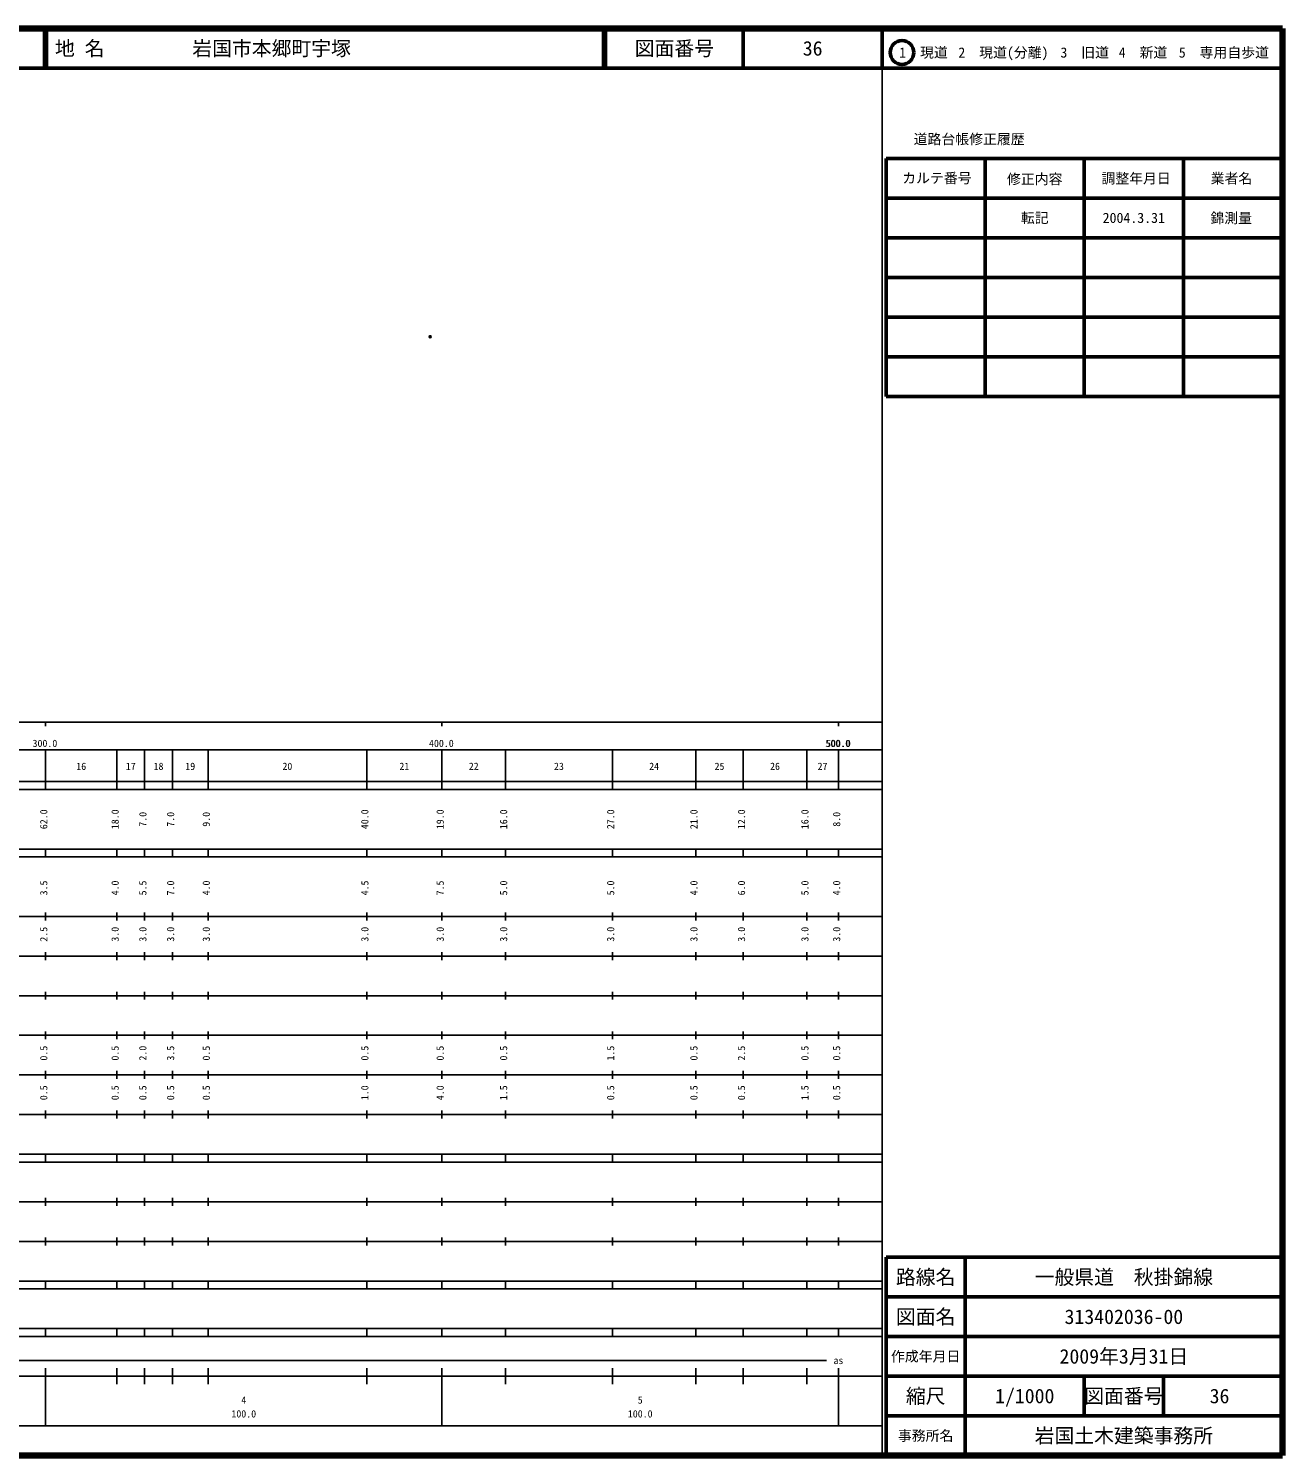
# Model space of a CAD drawing. Units: millimetres on the paper. Extents: x 40 to 680, y 20 to 380.
# Drawn here: x 363.7 to 680, y 20 to 380 of the extents above; entities that cross this region are included whole.
import ezdxf
from ezdxf.enums import TextEntityAlignment as Align

# ---------------------------------------------------------------- set-up
doc = ezdxf.new("R2010")
doc.units = ezdxf.units.MM
doc.header["$PDMODE"] = 32
doc.header["$PDSIZE"] = 0.5
doc.layers.add('M-OTRS', color=6, linetype='Continuous')
doc.layers.add('M-TTL-TXT', color=7, linetype='Continuous')
for name, color, linetype, lineweight in [('M-TTL', 2, 'Continuous', 140), ('M-TTL-BAND', 7, 'Continuous', 25), ('M-TTL-FRAM', 2, 'Continuous', 50), ('M-TTL-LINE', 7, 'Continuous', 50)]:
    doc.layers.add(name, color=color, linetype=linetype, lineweight=lineweight)
doc.styles.add('ＭＳ ゴシック', font='')
doc.styles.get('ＭＳ ゴシック').set_extended_font_data('MS Gothic')

msp = doc.modelspace()

# ---------------------------------------------------------------- linework, layer by layer
at = {"layer": 'M-OTRS'}
msp.add_point((465.021, 302.258), dxfattribs=at)
at = {"layer": 'M-TTL'}
for p, q in [((680, 380), (40, 380)), ((680, 20), (680, 380)), ((40, 20), (680, 20))]:
    msp.add_line(p, q, dxfattribs=at)
at = {"layer": 'M-TTL-BAND'}
for p, q in [((579, 20), (579, 370)), ((40, 205), (579, 205)), ((368, 205), (368, 204)), ((468, 205), (468, 204)), ((568, 205), (568, 204)), ((68, 198), (579, 198)), ((368, 188), (368, 198)), ((386, 188), (386, 198)), ((393, 188), (393, 198)), ((400, 188), (400, 198)), ((409, 188), (409, 198)), ((449, 188), (449, 198)), ((468, 188), (468, 198)), ((484, 188), (484, 198)), ((511, 188), (511, 198)), ((532, 188), (532, 198)), ((544, 188), (544, 198)), ((560, 188), (560, 198)), ((568, 188), (568, 198)), ((40, 190), (579, 190)), ((40, 188), (579, 188)), ((40, 173), (579, 173)), ((368, 171), (368, 173)), ((386, 171), (386, 173)), ((393, 171), (393, 173)), ((400, 171), (400, 173)), ((409, 171), (409, 173)), ((449, 171), (449, 173)), ((468, 171), (468, 173)), ((484, 171), (484, 173)), ((511, 171), (511, 173)), ((532, 171), (532, 173)), ((544, 171), (544, 173)), ((560, 171), (560, 173)), ((568, 171), (568, 173)), ((40, 171), (579, 171)), ((40, 156), (579, 156)), ((368, 155), (368, 157)), ((386, 155), (386, 157)), ((393, 155), (393, 157)), ((400, 155), (400, 157)), ((409, 155), (409, 157)), ((449, 155), (449, 157)), ((468, 155), (468, 157)), ((484, 155), (484, 157)), ((511, 155), (511, 157)), ((532, 155), (532, 157)), ((544, 155), (544, 157)), ((560, 155), (560, 157)), ((568, 155), (568, 157)), ((46, 146), (579, 146)), ((368, 145), (368, 147)), ((386, 145), (386, 147)), ((393, 145), (393, 147)), ((400, 145), (400, 147)), ((409, 145), (409, 147)), ((449, 145), (449, 147)), ((468, 145), (468, 147)), ((484, 145), (484, 147)), ((511, 145), (511, 147)), ((532, 145), (532, 147)), ((544, 145), (544, 147)), ((560, 145), (560, 147)), ((568, 145), (568, 147)), ((368, 135), (368, 137)), ((386, 135), (386, 137)), ((393, 135), (393, 137)), ((400, 135), (400, 137)), ((409, 135), (409, 137)), ((449, 135), (449, 137)), ((468, 135), (468, 137)), ((484, 135), (484, 137)), ((511, 135), (511, 137)), ((532, 135), (532, 137)), ((544, 135), (544, 137)), ((560, 135), (560, 137)), ((568, 135), (568, 137)), ((52, 136), (579, 136)), ((46, 126), (579, 126)), ((368, 125), (368, 127)), ((386, 125), (386, 127)), ((393, 125), (393, 127)), ((400, 125), (400, 127)), ((409, 125), (409, 127)), ((449, 125), (449, 127)), ((468, 125), (468, 127)), ((484, 125), (484, 127)), ((511, 125), (511, 127)), ((532, 125), (532, 127)), ((544, 125), (544, 127)), ((560, 125), (560, 127)), ((568, 125), (568, 127)), ((52, 116), (579, 116)), ((368, 115), (368, 117)), ((386, 115), (386, 117)), ((393, 115), (393, 117)), ((400, 115), (400, 117)), ((409, 115), (409, 117)), ((449, 115), (449, 117)), ((468, 115), (468, 117)), ((484, 115), (484, 117)), ((511, 115), (511, 117)), ((532, 115), (532, 117)), ((544, 115), (544, 117)), ((560, 115), (560, 117)), ((568, 115), (568, 117)), ((46, 106), (579, 106)), ((368, 105), (368, 107)), ((386, 105), (386, 107)), ((393, 105), (393, 107)), ((400, 105), (400, 107)), ((409, 105), (409, 107)), ((449, 105), (449, 107)), ((468, 105), (468, 107)), ((484, 105), (484, 107)), ((511, 105), (511, 107)), ((532, 105), (532, 107)), ((544, 105), (544, 107)), ((560, 105), (560, 107)), ((568, 105), (568, 107)), ((40, 96), (579, 96)), ((40, 94), (579, 94)), ((368, 94), (368, 96)), ((386, 94), (386, 96)), ((393, 94), (393, 96)), ((400, 94), (400, 96)), ((409, 94), (409, 96)), ((449, 94), (449, 96)), ((468, 94), (468, 96)), ((484, 94), (484, 96)), ((511, 94), (511, 96)), ((532, 94), (532, 96)), ((544, 94), (544, 96)), ((560, 94), (560, 96)), ((568, 94), (568, 96)), ((49, 84), (579, 84)), ((368, 83), (368, 85)), ((386, 83), (386, 85)), ((393, 83), (393, 85)), ((400, 83), (400, 85)), ((409, 83), (409, 85)), ((449, 83), (449, 85)), ((468, 83), (468, 85)), ((484, 83), (484, 85)), ((511, 83), (511, 85)), ((532, 83), (532, 85)), ((544, 83), (544, 85)), ((560, 83), (560, 85)), ((568, 83), (568, 85)), ((40, 74), (579, 74)), ((368, 73), (368, 75)), ((386, 73), (386, 75)), ((393, 73), (393, 75)), ((400, 73), (400, 75)), ((409, 73), (409, 75)), ((449, 73), (449, 75)), ((468, 73), (468, 75)), ((484, 73), (484, 75)), ((511, 73), (511, 75)), ((532, 73), (532, 75)), ((544, 73), (544, 75)), ((560, 73), (560, 75)), ((568, 73), (568, 75)), ((40, 64), (579, 64)), ((40, 62), (579, 62)), ((368, 62), (368, 64)), ((386, 62), (386, 64)), ((393, 62), (393, 64)), ((400, 62), (400, 64)), ((409, 62), (409, 64)), ((449, 62), (449, 64)), ((468, 62), (468, 64)), ((484, 62), (484, 64)), ((511, 62), (511, 64)), ((532, 62), (532, 64)), ((544, 62), (544, 64)), ((560, 62), (560, 64)), ((568, 62), (568, 64)), ((40, 52), (579, 52)), ((368, 50), (368, 52)), ((386, 50), (386, 52)), ((393, 50), (393, 52)), ((400, 50), (400, 52)), ((409, 50), (409, 52)), ((449, 50), (449, 52)), ((468, 50), (468, 52)), ((484, 50), (484, 52)), ((511, 50), (511, 52)), ((532, 50), (532, 52)), ((544, 50), (544, 52)), ((560, 50), (560, 52)), ((568, 50), (568, 52)), ((40, 50), (579, 50)), ((71, 44), (565, 44)), ((40, 40), (579, 40)), ((368, 27.5), (368, 42)), ((386, 38), (386, 42)), ((393, 38), (393, 42)), ((400, 38), (400, 42)), ((409, 38), (409, 42)), ((449, 38), (449, 42)), ((468, 27.5), (468, 42)), ((484, 38), (484, 42)), ((511, 38), (511, 42)), ((532, 38), (532, 42)), ((544, 38), (544, 42)), ((560, 38), (560, 42)), ((568, 27.5), (568, 42)), ((68, 27.5), (579, 27.5))]:
    msp.add_line(p, q, dxfattribs=at)
at = {"layer": 'M-TTL-FRAM'}
for p, q in [((580, 347.197), (580, 287.197)), ((580, 347.197), (680, 347.197)), ((580, 287.197), (680, 287.197)), ((680, 70), (580, 70)), ((580, 70), (580, 20))]:
    msp.add_line(p, q, dxfattribs=at)
at = {"layer": 'M-TTL-LINE'}
for p, q in [((367.75, 380), (367.75, 370)), ((368.25, 380), (368.25, 370)), ((508.747, 380), (508.747, 370)), ((509.247, 380), (509.247, 370)), ((543.997, 380), (543.997, 370)), ((579, 380), (579, 370)), ((40, 370), (680, 370)), ((605, 347.197), (605, 287.197)), ((630, 347.197), (630, 287.197)), ((655, 347.197), (655, 287.197)), ((580, 337.197), (680, 337.197)), ((580, 327.197), (680, 327.197)), ((580, 317.197), (680, 317.197)), ((580, 307.197), (680, 307.197)), ((580, 297.197), (680, 297.197)), ((600, 70), (600, 20)), ((680, 60), (580, 60)), ((680, 50), (580, 50)), ((680, 40), (580, 40)), ((630, 40), (630, 30)), ((650, 40), (650, 30)), ((680, 30), (580, 30))]:
    msp.add_line(p, q, dxfattribs=at)
msp.add_circle((584.031, 373.958), 3, dxfattribs=at)

# ---------------------------------------------------------------- texts
at = {"layer": 'M-TTL-BAND', "style": 'ＭＳ ゴシック'}
for s, p in [('300.0', (367.844, 198.195)), ('400.0', (467.844, 198.195)), ('500.0', (567.844, 198.195)), ('500.0', (568, 198.195)), ('16', (377, 192.405)), ('17', (389.5, 192.405)), ('18', (396.5, 192.405)), ('19', (404.5, 192.405)), ('20', (429, 192.405)), ('21', (458.5, 192.405)), ('22', (476, 192.405)), ('23', (497.5, 192.405)), ('24', (521.5, 192.405)), ('25', (538, 192.405)), ('26', (552, 192.405)), ('27', (564, 192.405)), ('as', (568, 42.5)), ('4', (418, 32.523)), ('5', (518, 32.523)), ('100.0', (418, 29.033)), ('100.0', (518, 29.033))]:
    msp.add_text(s, height=1.833, dxfattribs=at).set_placement(p, align=Align.BOTTOM_CENTER)
for s, p in [('62.0', (369, 180.5)), ('18.0', (387, 180.5)), ('7.0', (394, 180.5)), ('7.0', (401, 180.5)), ('9.0', (410, 180.5)), ('40.0', (450, 180.5)), ('19.0', (469, 180.5)), ('16.0', (485, 180.5)), ('27.0', (512, 180.5)), ('21.0', (533, 180.5)), ('12.0', (545, 180.5)), ('16.0', (561, 180.5)), ('8.0', (569, 180.5)), ('3.5', (369, 163.174)), ('4.0', (387, 163.174)), ('5.5', (394, 163.174)), ('7.0', (401, 163.174)), ('4.0', (410, 163.174)), ('4.5', (450, 163.174)), ('7.5', (469, 163.174)), ('5.0', (485, 163.174)), ('5.0', (512, 163.174)), ('4.0', (533, 163.174)), ('6.0', (545, 163.174)), ('5.0', (561, 163.174)), ('4.0', (569, 163.174)), ('2.5', (369, 151.5)), ('3.0', (387, 151.5)), ('3.0', (394, 151.5)), ('3.0', (401, 151.5)), ('3.0', (410, 151.5)), ('3.0', (450, 151.5)), ('3.0', (469, 151.5)), ('3.0', (485, 151.5)), ('3.0', (512, 151.5)), ('3.0', (533, 151.5)), ('3.0', (545, 151.5)), ('3.0', (561, 151.5)), ('3.0', (569, 151.5)), ('0.5', (369, 121.5)), ('0.5', (387, 121.5)), ('2.0', (394, 121.5)), ('3.5', (401, 121.5)), ('0.5', (410, 121.5)), ('0.5', (450, 121.5)), ('0.5', (469, 121.5)), ('0.5', (485, 121.5)), ('1.5', (512, 121.5)), ('0.5', (533, 121.5)), ('2.5', (545, 121.5)), ('0.5', (561, 121.5)), ('0.5', (569, 121.5)), ('0.5', (369, 111.5)), ('0.5', (387, 111.5)), ('0.5', (394, 111.5)), ('0.5', (401, 111.5)), ('0.5', (410, 111.5)), ('1.0', (450, 111.5)), ('4.0', (469, 111.5)), ('1.5', (485, 111.5)), ('0.5', (512, 111.5)), ('0.5', (533, 111.5)), ('0.5', (545, 111.5)), ('1.5', (561, 111.5)), ('0.5', (569, 111.5))]:
    msp.add_text(s, height=1.833, rotation=90, dxfattribs=at).set_placement(p, align=Align.BOTTOM_CENTER)
at = {"layer": 'M-TTL-TXT', "style": 'ＭＳ ゴシック'}
for s, p in [('地 名', (370.38, 375)), ('岩国市本郷町宇塚', (405.024, 375))]:
    msp.add_text(s, height=3.666, dxfattribs=at).set_placement(p, align=Align.MIDDLE_LEFT)
for s, height, p in [('図面番号', 3.666, (526.622, 375)), ('36', 3.666, (561.497, 375)), ('1\u3000現道', 2.566, (589.448, 373.958)), ('2\u3000現道(分離)', 2.566, (609.619, 373.958)), ('3\u3000旧道', 2.566, (630.121, 373.958)), ('4\u3000新道', 2.566, (644.824, 373.958)), ('5\u3000専用自歩道', 2.566, (665.228, 373.958)), ('道路台帳修正履歴', 2.566, (600.968, 352.113)), ('カルテ番号', 2.566, (592.839, 342.277)), ('修正内容', 2.566, (617.509, 342.023)), ('調整年月日', 2.566, (643.089, 342.197)), ('業者名', 2.566, (667.134, 342.197)), ('転記', 2.566, (617.5, 332.245)), ('2004.3.31', 2.566, (642.5, 332.245)), ('錦測量', 2.566, (667.077, 332.189)), ('路線名', 3.666, (590, 65)), ('路線名', 3.666, (590, 65)), ('一般県道\u3000秋掛錦線', 3.666, (640, 65)), ('図面名', 3.666, (590, 55)), ('図面名', 3.666, (590, 55)), ('313402036-00', 3.666, (640, 55)), ('2009年3月31日', 3.666, (640, 45)), ('作成年月日', 2.566, (590, 45)), ('作成年月日', 2.566, (590, 45)), ('縮尺', 3.666, (590, 35)), ('縮尺', 3.666, (590, 35)), ('1/1000', 3.666, (615, 35)), ('図面番号', 3.666, (640, 35)), ('図面番号', 3.666, (640, 35)), ('36', 3.666, (664.125, 35)), ('事務所名', 2.566, (590, 25)), ('事務所名', 2.566, (590, 25)), ('岩国土木建築事務所', 3.666, (640, 25))]:
    msp.add_text(s, height=height, dxfattribs=at).set_placement(p, align=Align.MIDDLE_CENTER)

doc.saveas('drawing.dxf')
